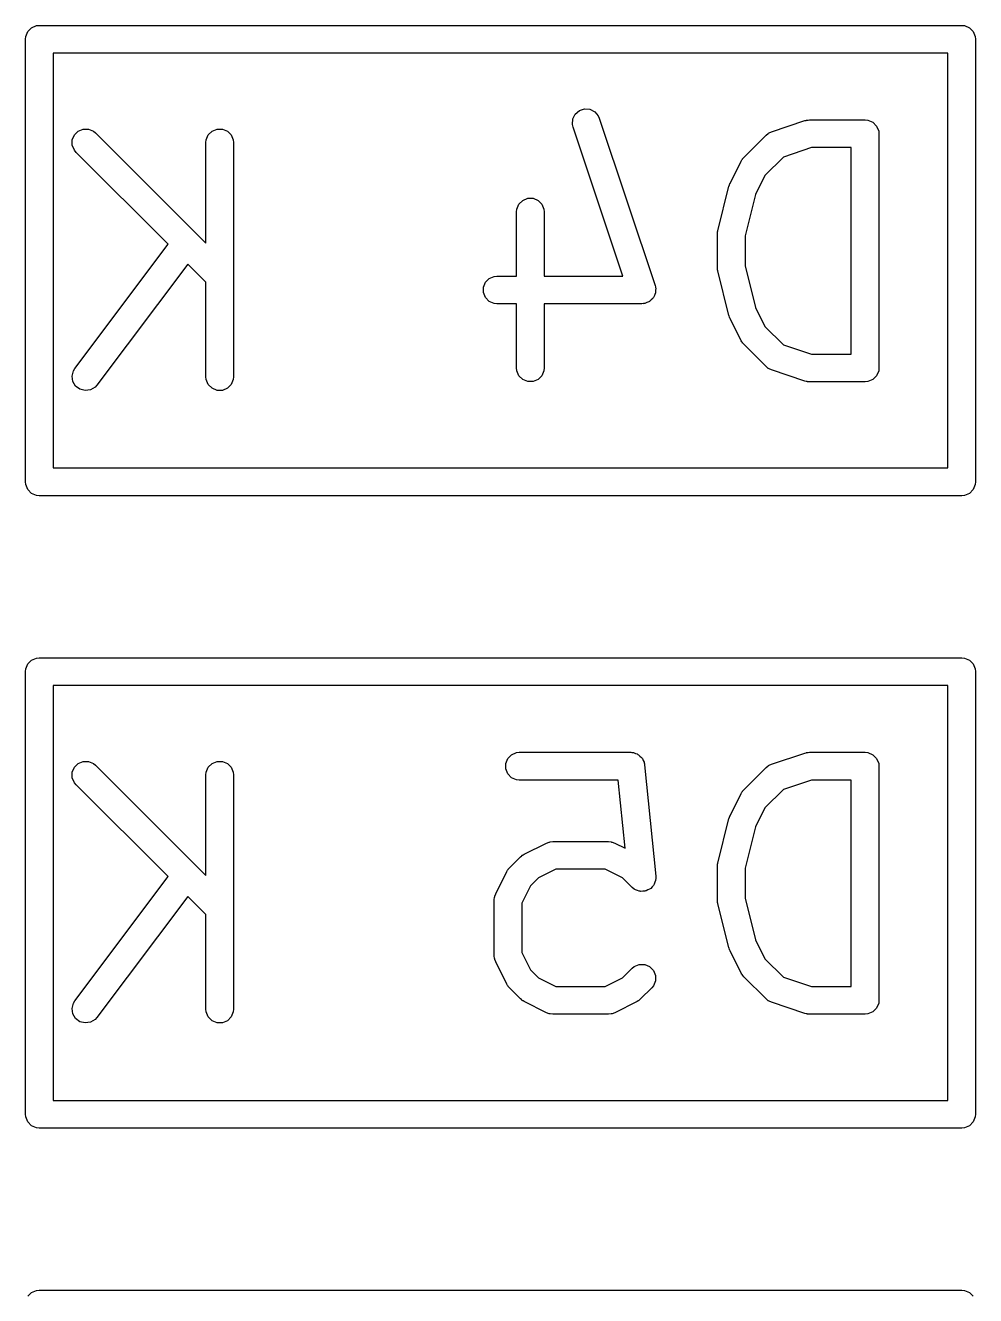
# Model space of a CAD drawing. Extents: x 4.21 to 7.42, y -5.27 to -2.46.
# Drawn here: x 6.5348 to 6.7375, y -3.7209 to -3.4497 of the extents above; entities that cross this region are included whole.
import ezdxf

# ---------------------------------------------------------------- set-up
doc = ezdxf.new("R2010")
doc.units = 0
doc.header["$MEASUREMENT"] = 0
doc.layers.add('BLACK', color=7, linetype='CONTINUOUS')

msp = doc.modelspace()

# ---------------------------------------------------------------- linework, layer by layer
at = {"layer": 'BLACK', "linetype": 'CONTINUOUS'}
for p, q in [((6.53484, -3.4521), (6.53528, -3.45104)), ((6.53528, -3.45104), (6.5361, -3.45022)), ((6.5361, -3.45022), (6.53716, -3.44978)), ((6.53716, -3.44978), (6.53774, -3.44972)), ((6.53774, -3.44972), (6.73459, -3.44972)), ((6.73459, -3.44972), (6.73516, -3.44978)), ((6.73516, -3.44978), (6.73623, -3.45022)), ((6.73623, -3.45022), (6.73704, -3.45104)), ((6.73704, -3.45104), (6.73748, -3.4521)), ((6.53478, -3.45268), (6.53484, -3.4521)), ((6.53478, -3.54717), (6.53478, -3.45268)), ((6.73748, -3.4521), (6.73754, -3.45268)), ((6.73754, -3.45268), (6.73754, -3.54717)), ((6.54069, -3.45563), (6.54069, -3.54421)), ((6.73163, -3.45563), (6.54069, -3.45563)), ((6.73163, -3.54421), (6.73163, -3.45563)), ((6.65212, -3.46867), (6.65299, -3.46792)), ((6.65299, -3.46792), (6.65408, -3.46755)), ((6.65408, -3.46755), (6.65523, -3.46763)), ((6.65523, -3.46763), (6.65626, -3.46815)), ((6.65626, -3.46815), (6.65701, -3.46902)), ((6.65152, -3.47085), (6.6516, -3.4697)), ((6.65165, -3.47142), (6.65152, -3.47085)), ((6.6516, -3.4697), (6.65212, -3.46867)), ((6.65701, -3.46902), (6.65725, -3.46955)), ((6.65725, -3.46955), (6.66915, -3.50526)), ((6.69399, -3.47244), (6.70113, -3.47006)), ((6.70113, -3.47006), (6.70142, -3.47)), ((6.70142, -3.47), (6.70149, -3.46997)), ((6.70149, -3.46997), (6.7016, -3.46996)), ((6.7016, -3.46996), (6.7017, -3.46993)), ((6.7017, -3.46993), (6.70178, -3.46994)), ((6.70178, -3.46994), (6.70207, -3.46991)), ((6.70207, -3.46991), (6.71397, -3.46991)), ((6.71397, -3.46991), (6.71455, -3.46997)), ((6.71455, -3.46997), (6.71561, -3.47041)), ((6.71561, -3.47041), (6.71643, -3.47122)), ((6.54479, -3.47417), (6.54523, -3.4731)), ((6.54523, -3.4731), (6.54604, -3.47229)), ((6.54604, -3.47229), (6.54711, -3.47185)), ((6.54711, -3.47185), (6.54826, -3.47185)), ((6.54826, -3.47185), (6.54933, -3.47229)), ((6.54933, -3.47229), (6.54977, -3.47266)), ((6.54977, -3.47266), (6.5733, -3.49619)), ((6.57336, -3.47417), (6.5738, -3.4731)), ((6.5738, -3.4731), (6.57462, -3.47229)), ((6.57462, -3.47229), (6.57568, -3.47185)), ((6.57568, -3.47185), (6.57683, -3.47185)), ((6.57683, -3.47185), (6.5779, -3.47229)), ((6.5779, -3.47229), (6.57871, -3.4731)), ((6.57871, -3.4731), (6.57915, -3.47417)), ((6.66226, -3.50324), (6.65165, -3.47142)), ((6.68807, -3.47792), (6.69284, -3.47316)), ((6.69284, -3.47316), (6.69328, -3.47279)), ((6.69328, -3.47279), (6.69338, -3.47275)), ((6.69338, -3.47275), (6.69346, -3.47268)), ((6.69346, -3.47268), (6.69399, -3.47244)), ((6.71643, -3.47122), (6.71687, -3.47229)), ((6.71687, -3.47229), (6.71692, -3.47286)), ((6.71692, -3.47286), (6.71692, -3.52286)), ((6.54479, -3.47532), (6.54479, -3.47417)), ((6.54523, -3.47639), (6.54479, -3.47532)), ((6.5733, -3.47475), (6.57336, -3.47417)), ((6.5733, -3.49619), (6.5733, -3.47475)), ((6.57915, -3.47417), (6.57921, -3.47475)), ((6.57921, -3.47475), (6.57921, -3.52475)), ((6.70255, -3.47582), (6.69652, -3.47782)), ((6.71102, -3.47582), (6.70255, -3.47582)), ((6.71102, -3.51991), (6.71102, -3.47582)), ((6.5456, -3.47683), (6.54523, -3.47639)), ((6.56522, -3.49645), (6.5456, -3.47683)), ((6.68514, -3.48345), (6.68752, -3.47869)), ((6.68752, -3.47869), (6.68768, -3.47844)), ((6.68768, -3.47844), (6.68771, -3.47837)), ((6.68771, -3.47837), (6.68777, -3.47828)), ((6.68777, -3.47828), (6.68783, -3.4782)), ((6.68783, -3.4782), (6.68789, -3.47814)), ((6.68789, -3.47814), (6.68807, -3.47792)), ((6.69652, -3.47782), (6.69259, -3.48176)), ((6.68254, -3.49358), (6.68492, -3.48405)), ((6.68492, -3.48405), (6.68493, -3.48401)), ((6.68493, -3.48399), (6.68502, -3.48375)), ((6.68493, -3.48401), (6.68493, -3.48399)), ((6.68502, -3.48375), (6.68511, -3.48351)), ((6.68511, -3.48351), (6.68512, -3.48349)), ((6.68512, -3.48349), (6.68514, -3.48345)), ((6.69259, -3.48176), (6.69057, -3.4858)), ((6.64009, -3.48789), (6.6409, -3.48707)), ((6.6409, -3.48707), (6.64197, -3.48663)), ((6.64197, -3.48663), (6.64312, -3.48663)), ((6.64312, -3.48663), (6.64418, -3.48707)), ((6.64418, -3.48707), (6.645, -3.48789)), ((6.69057, -3.4858), (6.68835, -3.49466)), ((6.63959, -3.48953), (6.63965, -3.48895)), ((6.63959, -3.50324), (6.63959, -3.48953)), ((6.63965, -3.48895), (6.64009, -3.48789)), ((6.645, -3.48789), (6.64544, -3.48895)), ((6.64544, -3.48895), (6.6455, -3.48953)), ((6.6455, -3.48953), (6.6455, -3.50324)), ((6.68245, -3.49415), (6.68248, -3.49393)), ((6.68246, -3.49419), (6.68245, -3.49415)), ((6.68245, -3.49429), (6.68246, -3.49419)), ((6.68245, -3.50143), (6.68245, -3.49429)), ((6.68248, -3.49393), (6.6825, -3.49372)), ((6.6825, -3.49372), (6.68252, -3.49368)), ((6.68252, -3.49368), (6.68254, -3.49358)), ((6.68835, -3.49466), (6.68835, -3.50107)), ((6.54532, -3.52297), (6.56522, -3.49645)), ((6.56943, -3.50067), (6.55005, -3.52652)), ((6.5733, -3.50454), (6.56943, -3.50067)), ((6.63376, -3.50374), (6.63482, -3.5033)), ((6.63482, -3.5033), (6.6354, -3.50324)), ((6.6354, -3.50324), (6.63959, -3.50324)), ((6.6455, -3.50324), (6.66226, -3.50324)), ((6.68246, -3.50154), (6.68245, -3.50143)), ((6.68245, -3.50158), (6.68246, -3.50154)), ((6.68248, -3.50179), (6.68245, -3.50158)), ((6.6825, -3.50201), (6.68248, -3.50179)), ((6.68252, -3.50205), (6.6825, -3.50201)), ((6.68254, -3.50215), (6.68252, -3.50205)), ((6.68492, -3.51167), (6.68254, -3.50215)), ((6.68835, -3.50107), (6.69057, -3.50993)), ((6.5733, -3.52475), (6.5733, -3.50454)), ((6.6325, -3.50562), (6.63295, -3.50456)), ((6.6325, -3.50677), (6.6325, -3.50562)), ((6.63295, -3.50456), (6.63376, -3.50374)), ((6.66915, -3.50526), (6.66922, -3.50555)), ((6.66922, -3.50555), (6.66925, -3.50562)), ((6.66925, -3.50562), (6.66925, -3.50568)), ((6.66925, -3.50568), (6.66928, -3.50583)), ((6.66928, -3.50583), (6.66925, -3.5063)), ((6.63295, -3.50784), (6.6325, -3.50677)), ((6.63376, -3.50865), (6.63295, -3.50784)), ((6.63482, -3.50909), (6.63376, -3.50865)), ((6.66781, -3.50876), (6.66737, -3.50891)), ((6.6679, -3.50869), (6.66781, -3.50876)), ((6.66799, -3.50865), (6.6679, -3.50869)), ((6.66833, -3.50832), (6.66799, -3.50865)), ((6.66869, -3.50801), (6.66833, -3.50832)), ((6.66873, -3.50791), (6.66869, -3.50801)), ((6.66881, -3.50784), (6.66873, -3.50791)), ((6.66899, -3.5074), (6.66881, -3.50784)), ((6.6692, -3.50698), (6.66899, -3.5074)), ((6.66921, -3.50687), (6.6692, -3.50698)), ((6.66925, -3.50677), (6.66921, -3.50687)), ((6.66925, -3.5063), (6.66925, -3.50677)), ((6.6354, -3.50915), (6.63482, -3.50909)), ((6.63959, -3.50915), (6.6354, -3.50915)), ((6.63959, -3.52286), (6.63959, -3.50915)), ((6.66635, -3.50915), (6.6455, -3.50915)), ((6.6455, -3.50915), (6.6455, -3.52286)), ((6.66664, -3.50912), (6.66635, -3.50915)), ((6.66672, -3.50913), (6.66664, -3.50912)), ((6.66678, -3.50911), (6.66672, -3.50913)), ((6.66693, -3.50909), (6.66678, -3.50911)), ((6.66737, -3.50891), (6.66693, -3.50909)), ((6.69057, -3.50993), (6.69259, -3.51397)), ((6.68493, -3.51172), (6.68492, -3.51167)), ((6.68493, -3.51174), (6.68493, -3.51172)), ((6.68502, -3.51198), (6.68493, -3.51174)), ((6.68511, -3.51222), (6.68502, -3.51198)), ((6.68512, -3.51224), (6.68511, -3.51222)), ((6.68514, -3.51228), (6.68512, -3.51224)), ((6.68752, -3.51704), (6.68514, -3.51228)), ((6.69259, -3.51397), (6.69652, -3.5179)), ((6.68768, -3.51729), (6.68752, -3.51704)), ((6.68771, -3.51736), (6.68768, -3.51729)), ((6.68777, -3.51744), (6.68771, -3.51736)), ((6.68783, -3.51753), (6.68777, -3.51744)), ((6.68789, -3.51758), (6.68783, -3.51753)), ((6.68807, -3.51781), (6.68789, -3.51758)), ((6.69284, -3.52257), (6.68807, -3.51781)), ((6.69652, -3.5179), (6.70255, -3.51991)), ((6.70255, -3.51991), (6.71102, -3.51991)), ((6.54474, -3.52458), (6.54502, -3.52347)), ((6.5449, -3.52572), (6.54474, -3.52458)), ((6.54502, -3.52347), (6.54532, -3.52297)), ((6.57336, -3.52532), (6.5733, -3.52475)), ((6.57921, -3.52475), (6.57915, -3.52532)), ((6.63965, -3.52344), (6.63959, -3.52286)), ((6.64009, -3.5245), (6.63965, -3.52344)), ((6.6409, -3.52532), (6.64009, -3.5245)), ((6.645, -3.5245), (6.64418, -3.52532)), ((6.64544, -3.52344), (6.645, -3.5245)), ((6.6455, -3.52286), (6.64544, -3.52344)), ((6.69328, -3.52294), (6.69284, -3.52257)), ((6.69338, -3.52298), (6.69328, -3.52294)), ((6.69346, -3.52305), (6.69338, -3.52298)), ((6.69399, -3.52328), (6.69346, -3.52305)), ((6.70113, -3.52566), (6.69399, -3.52328)), ((6.71643, -3.5245), (6.71561, -3.52532)), ((6.71687, -3.52344), (6.71643, -3.5245)), ((6.71692, -3.52286), (6.71687, -3.52344)), ((6.54549, -3.52672), (6.5449, -3.52572)), ((6.54641, -3.52741), (6.54549, -3.52672)), ((6.54752, -3.52769), (6.54641, -3.52741)), ((6.54866, -3.52753), (6.54752, -3.52769)), ((6.54966, -3.52694), (6.54866, -3.52753)), ((6.55005, -3.52652), (6.54966, -3.52694)), ((6.5738, -3.52639), (6.57336, -3.52532)), ((6.57462, -3.5272), (6.5738, -3.52639)), ((6.57568, -3.52764), (6.57462, -3.5272)), ((6.57683, -3.52764), (6.57568, -3.52764)), ((6.5779, -3.5272), (6.57683, -3.52764)), ((6.57871, -3.52639), (6.5779, -3.5272)), ((6.57915, -3.52532), (6.57871, -3.52639)), ((6.64197, -3.52576), (6.6409, -3.52532)), ((6.64312, -3.52576), (6.64197, -3.52576)), ((6.64418, -3.52532), (6.64312, -3.52576)), ((6.70142, -3.52573), (6.70113, -3.52566)), ((6.70149, -3.52576), (6.70142, -3.52573)), ((6.7016, -3.52577), (6.70149, -3.52576)), ((6.7017, -3.52579), (6.7016, -3.52577)), ((6.70178, -3.52579), (6.7017, -3.52579)), ((6.70207, -3.52582), (6.70178, -3.52579)), ((6.71397, -3.52582), (6.70207, -3.52582)), ((6.71455, -3.52576), (6.71397, -3.52582)), ((6.71561, -3.52532), (6.71455, -3.52576)), ((6.54069, -3.54421), (6.73163, -3.54421)), ((6.53484, -3.54774), (6.53478, -3.54717)), ((6.53528, -3.54881), (6.53484, -3.54774)), ((6.5361, -3.54962), (6.53528, -3.54881)), ((6.73704, -3.54881), (6.73623, -3.54962)), ((6.73748, -3.54774), (6.73704, -3.54881)), ((6.73754, -3.54717), (6.73748, -3.54774)), ((6.53716, -3.55006), (6.5361, -3.54962)), ((6.53774, -3.55012), (6.53716, -3.55006)), ((6.73459, -3.55012), (6.53774, -3.55012)), ((6.73516, -3.55006), (6.73459, -3.55012)), ((6.73623, -3.54962), (6.73516, -3.55006)), ((6.5361, -3.58522), (6.53716, -3.58478)), ((6.53716, -3.58478), (6.53774, -3.58472)), ((6.53774, -3.58472), (6.73459, -3.58472)), ((6.73459, -3.58472), (6.73516, -3.58478)), ((6.73516, -3.58478), (6.73623, -3.58522)), ((6.53478, -3.58768), (6.53484, -3.5871)), ((6.53484, -3.5871), (6.53528, -3.58604)), ((6.53528, -3.58604), (6.5361, -3.58522)), ((6.73623, -3.58522), (6.73704, -3.58604)), ((6.73704, -3.58604), (6.73748, -3.5871)), ((6.73748, -3.5871), (6.73754, -3.58768)), ((6.53478, -3.68217), (6.53478, -3.58768)), ((6.73754, -3.58768), (6.73754, -3.68217)), ((6.54069, -3.59063), (6.54069, -3.67921)), ((6.73163, -3.59063), (6.54069, -3.59063)), ((6.73163, -3.67921), (6.73163, -3.59063)), ((6.63727, -3.60729), (6.63771, -3.60622)), ((6.63771, -3.60622), (6.63852, -3.60541)), ((6.63852, -3.60541), (6.63959, -3.60497)), ((6.63959, -3.60497), (6.64016, -3.60491)), ((6.64016, -3.60491), (6.66397, -3.60491)), ((6.66397, -3.60491), (6.66418, -3.60493)), ((6.66418, -3.60493), (6.66426, -3.60492)), ((6.66426, -3.60492), (6.66433, -3.60495)), ((6.66433, -3.60495), (6.66455, -3.60497)), ((6.66455, -3.60497), (6.66495, -3.60513)), ((6.66495, -3.60513), (6.66536, -3.60526)), ((6.66536, -3.60526), (6.66547, -3.60535)), ((6.66547, -3.60535), (6.66561, -3.60541)), ((6.66561, -3.60541), (6.66592, -3.60571)), ((6.66592, -3.60571), (6.66625, -3.60599)), ((6.66625, -3.60599), (6.66632, -3.60612)), ((6.66632, -3.60612), (6.66643, -3.60622)), ((6.66643, -3.60622), (6.66659, -3.60662)), ((6.69399, -3.60744), (6.70113, -3.60506)), ((6.70113, -3.60506), (6.70142, -3.605)), ((6.70142, -3.605), (6.70149, -3.60497)), ((6.70149, -3.60497), (6.7016, -3.60496)), ((6.7016, -3.60496), (6.7017, -3.60493)), ((6.7017, -3.60493), (6.70178, -3.60494)), ((6.70178, -3.60494), (6.70207, -3.60491)), ((6.70207, -3.60491), (6.71397, -3.60491)), ((6.71397, -3.60491), (6.71455, -3.60497)), ((6.71455, -3.60497), (6.71561, -3.60541)), ((6.71561, -3.60541), (6.71643, -3.60622)), ((6.71643, -3.60622), (6.71687, -3.60729)), ((6.54479, -3.60917), (6.54523, -3.6081)), ((6.54479, -3.61032), (6.54479, -3.60917)), ((6.54523, -3.6081), (6.54604, -3.60729)), ((6.54604, -3.60729), (6.54711, -3.60685)), ((6.54711, -3.60685), (6.54826, -3.60685)), ((6.54826, -3.60685), (6.54933, -3.60729)), ((6.54933, -3.60729), (6.54977, -3.60766)), ((6.54977, -3.60766), (6.5733, -3.63119)), ((6.5733, -3.60975), (6.57336, -3.60917)), ((6.57336, -3.60917), (6.5738, -3.6081)), ((6.5738, -3.6081), (6.57462, -3.60729)), ((6.57462, -3.60729), (6.57568, -3.60685)), ((6.57568, -3.60685), (6.57683, -3.60685)), ((6.57683, -3.60685), (6.5779, -3.60729)), ((6.5779, -3.60729), (6.57871, -3.6081)), ((6.57871, -3.6081), (6.57915, -3.60917)), ((6.57915, -3.60917), (6.57921, -3.60975)), ((6.63727, -3.60844), (6.63727, -3.60729)), ((6.63771, -3.6095), (6.63727, -3.60844)), ((6.66659, -3.60662), (6.6668, -3.607)), ((6.6668, -3.607), (6.66684, -3.60722)), ((6.66684, -3.60722), (6.66687, -3.60729)), ((6.66687, -3.60729), (6.66687, -3.60736)), ((6.66687, -3.60736), (6.66691, -3.60757)), ((6.66691, -3.60757), (6.66929, -3.63138)), ((6.68807, -3.61292), (6.69284, -3.60816)), ((6.69284, -3.60816), (6.69328, -3.60779)), ((6.69328, -3.60779), (6.69338, -3.60775)), ((6.69338, -3.60775), (6.69346, -3.60768)), ((6.69346, -3.60768), (6.69399, -3.60744)), ((6.71687, -3.60729), (6.71692, -3.60786)), ((6.71692, -3.60786), (6.71692, -3.65786)), ((6.54523, -3.61139), (6.54479, -3.61032)), ((6.5456, -3.61183), (6.54523, -3.61139)), ((6.56522, -3.63145), (6.5456, -3.61183)), ((6.5733, -3.63119), (6.5733, -3.60975)), ((6.57921, -3.60975), (6.57921, -3.65975)), ((6.63852, -3.61032), (6.63771, -3.6095)), ((6.63959, -3.61076), (6.63852, -3.61032)), ((6.64016, -3.61082), (6.63959, -3.61076)), ((6.6613, -3.61082), (6.64016, -3.61082)), ((6.66276, -3.62538), (6.6613, -3.61082)), ((6.70255, -3.61082), (6.69652, -3.61282)), ((6.71102, -3.61082), (6.70255, -3.61082)), ((6.71102, -3.65491), (6.71102, -3.61082)), ((6.68514, -3.61845), (6.68752, -3.61369)), ((6.68752, -3.61369), (6.68768, -3.61344)), ((6.68768, -3.61344), (6.68771, -3.61337)), ((6.68771, -3.61337), (6.68777, -3.61328)), ((6.68777, -3.61328), (6.68783, -3.6132)), ((6.68783, -3.6132), (6.68789, -3.61314)), ((6.68789, -3.61314), (6.68807, -3.61292)), ((6.69652, -3.61282), (6.69259, -3.61676)), ((6.69259, -3.61676), (6.69057, -3.6208)), ((6.68254, -3.62858), (6.68492, -3.61905)), ((6.68492, -3.61905), (6.68493, -3.61901)), ((6.68493, -3.61899), (6.68502, -3.61875)), ((6.68493, -3.61901), (6.68493, -3.61899)), ((6.68502, -3.61875), (6.68511, -3.61851)), ((6.68511, -3.61851), (6.68512, -3.61849)), ((6.68512, -3.61849), (6.68514, -3.61845)), ((6.69057, -3.6208), (6.68835, -3.62966)), ((6.64122, -3.62665), (6.64598, -3.62427)), ((6.64598, -3.62427), (6.64653, -3.62406)), ((6.64653, -3.62406), (6.64663, -3.62406)), ((6.64663, -3.62406), (6.64673, -3.62401)), ((6.64673, -3.62401), (6.64731, -3.62396)), ((6.64731, -3.62396), (6.65921, -3.62396)), ((6.65921, -3.62396), (6.65979, -3.62401)), ((6.65979, -3.62401), (6.65988, -3.62406)), ((6.65988, -3.62406), (6.65999, -3.62406)), ((6.65999, -3.62406), (6.66053, -3.62427)), ((6.66053, -3.62427), (6.66276, -3.62538)), ((6.63807, -3.62958), (6.64046, -3.6272)), ((6.64046, -3.6272), (6.64068, -3.62702)), ((6.64068, -3.62702), (6.64073, -3.62696)), ((6.64073, -3.62696), (6.64082, -3.6269)), ((6.64082, -3.6269), (6.6409, -3.62684)), ((6.6409, -3.62684), (6.64097, -3.62681)), ((6.64097, -3.62681), (6.64122, -3.62665)), ((6.63514, -3.63511), (6.63752, -3.63035)), ((6.63752, -3.63035), (6.63768, -3.6301)), ((6.63768, -3.6301), (6.63771, -3.63003)), ((6.63771, -3.63003), (6.63777, -3.62995)), ((6.63777, -3.62995), (6.63783, -3.62986)), ((6.63783, -3.62986), (6.63789, -3.62981)), ((6.63789, -3.62981), (6.63807, -3.62958)), ((6.648, -3.62986), (6.64429, -3.63172)), ((6.65851, -3.62986), (6.648, -3.62986)), ((6.66222, -3.63172), (6.65851, -3.62986)), ((6.68245, -3.62915), (6.68248, -3.62893)), ((6.68246, -3.62919), (6.68245, -3.62915)), ((6.68245, -3.62929), (6.68246, -3.62919)), ((6.68245, -3.63643), (6.68245, -3.62929)), ((6.68248, -3.62893), (6.6825, -3.62872)), ((6.6825, -3.62872), (6.68252, -3.62868)), ((6.68252, -3.62868), (6.68254, -3.62858)), ((6.68835, -3.62966), (6.68835, -3.63607)), ((6.54532, -3.65797), (6.56522, -3.63145)), ((6.64259, -3.63342), (6.64073, -3.63713)), ((6.64429, -3.63172), (6.64259, -3.63342)), ((6.66426, -3.63376), (6.66222, -3.63172)), ((6.66881, -3.63331), (6.6685, -3.63362)), ((6.66886, -3.63318), (6.66881, -3.63331)), ((6.66896, -3.63306), (6.66886, -3.63318)), ((6.66908, -3.63265), (6.66896, -3.63306)), ((6.66925, -3.63225), (6.66908, -3.63265)), ((6.66929, -3.63196), (6.66925, -3.6321)), ((6.66925, -3.6321), (6.66925, -3.63225)), ((6.66929, -3.63138), (6.66929, -3.63196)), ((6.56943, -3.63567), (6.55005, -3.66152)), ((6.5733, -3.63954), (6.56943, -3.63567)), ((6.63483, -3.63643), (6.63489, -3.63586)), ((6.63489, -3.63586), (6.63493, -3.63576)), ((6.63493, -3.63565), (6.63514, -3.63511)), ((6.63493, -3.63576), (6.63493, -3.63565)), ((6.66471, -3.63413), (6.66426, -3.63376)), ((6.66485, -3.63418), (6.66471, -3.63413)), ((6.66496, -3.63428), (6.66485, -3.63418)), ((6.66538, -3.6344), (6.66496, -3.63428)), ((6.66578, -3.63457), (6.66538, -3.6344)), ((6.66593, -3.63457), (6.66578, -3.63457)), ((6.66607, -3.63461), (6.66593, -3.63457)), ((6.6665, -3.63457), (6.66607, -3.63461)), ((6.66693, -3.63457), (6.6665, -3.63457)), ((6.66707, -3.63451), (6.66693, -3.63457)), ((6.66721, -3.6345), (6.66707, -3.63451)), ((6.66759, -3.63429), (6.66721, -3.6345)), ((6.66799, -3.63413), (6.66759, -3.63429)), ((6.6681, -3.63402), (6.66799, -3.63413)), ((6.66823, -3.63395), (6.6681, -3.63402)), ((6.6685, -3.63362), (6.66823, -3.63395)), ((6.68835, -3.63607), (6.69057, -3.64493)), ((6.63483, -3.64834), (6.63483, -3.63643)), ((6.64073, -3.63713), (6.64073, -3.64764)), ((6.68246, -3.63654), (6.68245, -3.63643)), ((6.68245, -3.63658), (6.68246, -3.63654)), ((6.68248, -3.63679), (6.68245, -3.63658)), ((6.6825, -3.63701), (6.68248, -3.63679)), ((6.68252, -3.63705), (6.6825, -3.63701)), ((6.68254, -3.63715), (6.68252, -3.63705)), ((6.68492, -3.64667), (6.68254, -3.63715)), ((6.5733, -3.65975), (6.5733, -3.63954)), ((6.68493, -3.64672), (6.68492, -3.64667)), ((6.68493, -3.64674), (6.68493, -3.64672)), ((6.68502, -3.64698), (6.68493, -3.64674)), ((6.68511, -3.64722), (6.68502, -3.64698)), ((6.69057, -3.64493), (6.69259, -3.64897)), ((6.63489, -3.64892), (6.63483, -3.64834)), ((6.63493, -3.64901), (6.63489, -3.64892)), ((6.63493, -3.64912), (6.63493, -3.64901)), ((6.63514, -3.64966), (6.63493, -3.64912)), ((6.63752, -3.65442), (6.63514, -3.64966)), ((6.64073, -3.64764), (6.64259, -3.65135)), ((6.68512, -3.64724), (6.68511, -3.64722)), ((6.68514, -3.64728), (6.68512, -3.64724)), ((6.68752, -3.65204), (6.68514, -3.64728)), ((6.69259, -3.64897), (6.69652, -3.6529)), ((6.64259, -3.65135), (6.64429, -3.65306)), ((6.66222, -3.65306), (6.66426, -3.65101)), ((6.66426, -3.65101), (6.66471, -3.65065)), ((6.66471, -3.65065), (6.66578, -3.65021)), ((6.66578, -3.65021), (6.66693, -3.65021)), ((6.66693, -3.65021), (6.66799, -3.65065)), ((6.66799, -3.65065), (6.66881, -3.65146)), ((6.66881, -3.65146), (6.66925, -3.65253)), ((6.66925, -3.65253), (6.66925, -3.65368)), ((6.68768, -3.65229), (6.68752, -3.65204)), ((6.68771, -3.65236), (6.68768, -3.65229)), ((6.68777, -3.65244), (6.68771, -3.65236)), ((6.68783, -3.65253), (6.68777, -3.65244)), ((6.68789, -3.65258), (6.68783, -3.65253)), ((6.68807, -3.65281), (6.68789, -3.65258)), ((6.63768, -3.65467), (6.63752, -3.65442)), ((6.63771, -3.65474), (6.63768, -3.65467)), ((6.63777, -3.65482), (6.63771, -3.65474)), ((6.63783, -3.65491), (6.63777, -3.65482)), ((6.63789, -3.65496), (6.63783, -3.65491)), ((6.63807, -3.65519), (6.63789, -3.65496)), ((6.64046, -3.65757), (6.63807, -3.65519)), ((6.64429, -3.65306), (6.648, -3.65491)), ((6.648, -3.65491), (6.65851, -3.65491)), ((6.65851, -3.65491), (6.66222, -3.65306)), ((6.66844, -3.65519), (6.66606, -3.65757)), ((6.66881, -3.65474), (6.66844, -3.65519)), ((6.66925, -3.65368), (6.66881, -3.65474)), ((6.69284, -3.65757), (6.68807, -3.65281)), ((6.69652, -3.6529), (6.70255, -3.65491)), ((6.70255, -3.65491), (6.71102, -3.65491)), ((6.54502, -3.65847), (6.54532, -3.65797)), ((6.64068, -3.65776), (6.64046, -3.65757)), ((6.64073, -3.65781), (6.64068, -3.65776)), ((6.64082, -3.65787), (6.64073, -3.65781)), ((6.6409, -3.65794), (6.64082, -3.65787)), ((6.64097, -3.65797), (6.6409, -3.65794)), ((6.64122, -3.65812), (6.64097, -3.65797)), ((6.66554, -3.65797), (6.66529, -3.65812)), ((6.66561, -3.65794), (6.66554, -3.65797)), ((6.66569, -3.65787), (6.66561, -3.65794)), ((6.66578, -3.65781), (6.66569, -3.65787)), ((6.66583, -3.65776), (6.66578, -3.65781)), ((6.66606, -3.65757), (6.66583, -3.65776)), ((6.69328, -3.65794), (6.69284, -3.65757)), ((6.69338, -3.65798), (6.69328, -3.65794)), ((6.69346, -3.65805), (6.69338, -3.65798)), ((6.71692, -3.65786), (6.71687, -3.65844)), ((6.54474, -3.65958), (6.54502, -3.65847)), ((6.5449, -3.66072), (6.54474, -3.65958)), ((6.57336, -3.66032), (6.5733, -3.65975)), ((6.5738, -3.66139), (6.57336, -3.66032)), ((6.57915, -3.66032), (6.57871, -3.66139)), ((6.57921, -3.65975), (6.57915, -3.66032)), ((6.64598, -3.6605), (6.64122, -3.65812)), ((6.64653, -3.66071), (6.64598, -3.6605)), ((6.64663, -3.66072), (6.64653, -3.66071)), ((6.64673, -3.66076), (6.64663, -3.66072)), ((6.65988, -3.66072), (6.65979, -3.66076)), ((6.65999, -3.66071), (6.65988, -3.66072)), ((6.66053, -3.6605), (6.65999, -3.66071)), ((6.66529, -3.65812), (6.66053, -3.6605)), ((6.69399, -3.65828), (6.69346, -3.65805)), ((6.70113, -3.66066), (6.69399, -3.65828)), ((6.70142, -3.66073), (6.70113, -3.66066)), ((6.71561, -3.66032), (6.71455, -3.66076)), ((6.71643, -3.6595), (6.71561, -3.66032)), ((6.71687, -3.65844), (6.71643, -3.6595)), ((6.54549, -3.66172), (6.5449, -3.66072)), ((6.54641, -3.66241), (6.54549, -3.66172)), ((6.54752, -3.66269), (6.54641, -3.66241)), ((6.54866, -3.66253), (6.54752, -3.66269)), ((6.54966, -3.66194), (6.54866, -3.66253)), ((6.55005, -3.66152), (6.54966, -3.66194)), ((6.57462, -3.6622), (6.5738, -3.66139)), ((6.57568, -3.66264), (6.57462, -3.6622)), ((6.57683, -3.66264), (6.57568, -3.66264)), ((6.5779, -3.6622), (6.57683, -3.66264)), ((6.57871, -3.66139), (6.5779, -3.6622)), ((6.64731, -3.66082), (6.64673, -3.66076)), ((6.65921, -3.66082), (6.64731, -3.66082)), ((6.65979, -3.66076), (6.65921, -3.66082)), ((6.70149, -3.66076), (6.70142, -3.66073)), ((6.7016, -3.66077), (6.70149, -3.66076)), ((6.7017, -3.66079), (6.7016, -3.66077)), ((6.70178, -3.66079), (6.7017, -3.66079)), ((6.70207, -3.66082), (6.70178, -3.66079)), ((6.71397, -3.66082), (6.70207, -3.66082)), ((6.71455, -3.66076), (6.71397, -3.66082)), ((6.54069, -3.67921), (6.73163, -3.67921)), ((6.53484, -3.68274), (6.53478, -3.68217)), ((6.73754, -3.68217), (6.73748, -3.68274)), ((6.53528, -3.68381), (6.53484, -3.68274)), ((6.5361, -3.68462), (6.53528, -3.68381)), ((6.53716, -3.68506), (6.5361, -3.68462)), ((6.53774, -3.68512), (6.53716, -3.68506)), ((6.73459, -3.68512), (6.53774, -3.68512)), ((6.73516, -3.68506), (6.73459, -3.68512)), ((6.73623, -3.68462), (6.73516, -3.68506)), ((6.73704, -3.68381), (6.73623, -3.68462)), ((6.73748, -3.68274), (6.73704, -3.68381)), ((6.53528, -3.72104), (6.5361, -3.72022)), ((6.5361, -3.72022), (6.53716, -3.71978)), ((6.53716, -3.71978), (6.53774, -3.71972)), ((6.53774, -3.71972), (6.73459, -3.71972)), ((6.73459, -3.71972), (6.73516, -3.71978)), ((6.73516, -3.71978), (6.73623, -3.72022)), ((6.73623, -3.72022), (6.73704, -3.72104))]:
    msp.add_line(p, q, dxfattribs=at)

doc.saveas('drawing.dxf')
